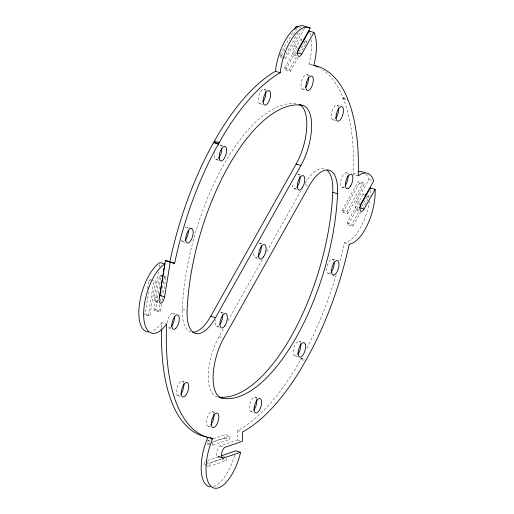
<?xml version="1.0" encoding="UTF-8"?>
<svg xmlns="http://www.w3.org/2000/svg" width="514" height="514" viewBox="0 0 514 514"><rect width="100%" height="100%" fill="white"/><g stroke="black" fill="none" stroke-linecap="round" stroke-linejoin="round"><path stroke-width="0.39" stroke-dasharray="2.57 1.93" d="M161.647 328.176L161.871 322.567L166.671 323.981M358.187 175.884L353.388 174.471L353.459 172.608A193.502 82.33 -73.6 0 0 343.988 100.262L343.281 98.508L342.748 98.572L342.87 97.474L342.163 95.72A193.502 82.33 -73.6 0 0 323.107 70.129M190.977 332.044A39.417 16.769 -73.6 0 1 182.335 309.087L182.515 304.911A152.324 64.809 -73.6 0 1 295.466 103.635L297.452 103.95M220.667 457.306L218.611 456.702A5.712 2.429 -73.6 0 1 216.786 452.172A5.712 2.429 -73.6 0 1 220.358 445.811L237.552 439.907A36.86 15.683 -73.6 0 0 237.674 431.554L237.596 430.597L238.624 430.07A193.502 82.33 -73.6 0 0 297.58 365.133L301.037 358.431L301.609 358.104L305.033 359.113M147.557 288.759L148.931 280.181L150.673 279.59M151.36 279.796L155.472 281.004L149.966 315.3L148.225 315.898L143.425 314.484L145.166 313.887L148.797 291.284M148.225 315.898L153.731 281.595L155.472 281.004M158.004 300.189A5.712 2.429 -73.6 0 1 155.119 301.596A5.712 2.429 -73.6 0 1 154.425 297.24L158.479 271.996M159.244 267.261L159.751 264.106M161.647 304.012L160.522 311.034L158.781 311.632L153.982 310.218L159.494 275.864L161.235 275.266L163.291 275.877M153.982 310.218L155.723 309.621L161.235 275.266M158.781 311.632L160.284 302.258M160.413 301.48L164.294 277.271L166.035 276.68L163.15 294.638M162.276 300.105L162.649 297.76M204.007 465.106L204.572 461.591L206.84 460.814M209.449 444.623L207.393 444.019L207.958 440.504L212.5 438.962M205.382 465.504L208.806 466.513L209.371 463.005L221.476 458.88M212.192 445.432L212.757 441.918L230.156 435.994L229.597 439.509L212.192 445.432L210.136 444.828M211.177 442.734L224.791 438.095L225.357 434.581L230.156 435.994M208.806 466.513L226.211 460.589L226.661 457.781M369.534 200.878A36.86 15.683 -73.6 0 1 344.817 242.698L344.444 242.736L343.146 248.532A193.502 82.33 -73.6 0 1 339.966 261.35M313.72 65.413L308.92 63.999L309.139 63.203A36.86 15.683 -73.6 0 0 311.311 38.91M280.162 54.709L293.353 31.206M283.342 58.275L280.605 57.472L286.035 47.789M293.404 34.656L296.899 28.431L298.949 29.041M298.146 32.62L284.563 56.816L285.398 58.879L284.03 58.474M285.398 58.879L301.3 30.538M296.912 52.73A5.712 2.429 -73.6 0 1 293.096 54.028A5.712 2.429 -73.6 0 1 294.336 46.324L304.975 27.358M298.146 57.446L290.384 71.273L285.585 69.859L284.756 67.797L301.05 38.762L302.418 39.167M285.585 69.859L297.612 48.432M290.384 71.273L289.555 69.21L296.925 56.071M299.251 51.927L305.849 40.176L306.678 42.238L300.857 52.608M217.647 396.834A39.417 16.769 -73.6 0 1 208.311 375.117A39.417 16.769 -73.6 0 1 218.97 336.728L223.275 329.044M227.978 320.672L262.455 259.236M266.766 251.552L300.851 190.816M342.125 210.335L358.419 181.294L363.218 182.708L364.047 184.777L347.753 213.811L342.954 212.398L342.125 210.335L346.924 211.742L347.753 213.811M342.954 212.398L359.247 183.363L358.419 181.294M346.924 211.742L363.218 182.708M358.425 208.896A5.712 2.429 -73.6 0 1 355.283 208.401A5.712 2.429 -73.6 0 1 356.69 201.257L368.872 179.547L368.705 179.02A36.86 15.683 -73.6 0 0 366.167 174.323M360.892 211.684L352.745 226.205L347.946 224.791L347.111 222.729L363.404 193.694L364.779 194.093M347.946 224.791L359.967 203.364M352.745 226.205L351.91 224.136L359.28 211.003M361.612 206.859L368.204 195.102L369.039 197.17L363.218 207.54M170.963 326.955L170.494 327.367A7.556 3.212 -73.6 0 1 167.718 327.135M353.388 174.471L353.793 174.15A36.86 15.683 -73.6 0 1 356.62 172.46M213.252 438.705L225.357 434.581M207.393 444.019L210.419 442.991M218.611 456.702L220.101 456.194M207.598 460.557L221.971 455.667M205.523 464.585L221.412 459.182L226.211 460.589M308.92 63.999L309.807 64.154A193.502 82.33 -73.6 0 1 313.135 65.06M191.015 228.377L186.511 227.072A7.556 3.212 -73.6 0 0 185.181 227.484M181.236 240.115A7.556 3.212 -73.6 0 0 182.406 241.58L182.798 241.67A7.556 3.212 -73.6 0 0 184.597 240.899M299.489 27.377L300.857 27.775M304.622 41.634L306.678 42.238M294.336 46.324L299.135 47.738M293.957 54.992L298.069 56.199M280.458 55.602L282.514 56.206M284.756 67.797L289.555 69.21M307.083 74.697L311.195 75.905M342.87 97.474L346.295 98.482M343.281 98.508L346.025 99.311M342.748 98.572L346.179 99.581M302.463 89.063L305.894 90.072M336.94 105.19L340.364 106.199M264.299 89.25L266.355 89.854M332.956 119.756L335.7 120.565M259.795 103.661L263.913 104.875M346.513 172.82L348.569 173.424M368.872 179.547L372.991 180.755M359.247 183.363L364.047 184.777M220.243 145.038L222.986 145.841M298.358 174.175L300.414 174.779M342.106 187.269L344.162 187.873M366.977 196.566L369.039 197.17M305.059 184.738L307.802 185.541M215.874 159.501L219.986 160.709M356.69 201.257L361.49 202.67M294.143 188.689L297.574 189.698M356.318 209.924L360.43 211.132M347.111 222.729L351.91 224.136M344.444 242.736L349.244 244.15M332.41 259.12L336.522 260.335M259.66 243.135L262.403 243.944M333.914 260.81A7.556 3.212 -73.6 0 0 328.202 263.264A7.556 3.212 -73.6 0 0 328.112 273.577L330.553 274.303M255.445 257.649L258.876 258.658M182.406 241.58L186.518 242.788M163.979 276.076L166.035 276.68M159.494 275.864L164.294 277.271M148.931 280.181L150.306 280.586M220.962 312.094L225.074 313.302M154.425 297.24L157.856 298.248M299.045 341.232L301.108 341.842M182.335 309.087L187.135 310.501M155.459 301.789L158.89 302.797M172.839 313.379L175.582 314.183M216.747 326.602L218.803 327.212M155.723 309.621L160.522 311.034M295.042 355.791L297.786 356.6M301.037 358.431L304.468 359.44M300.793 359.556L305.592 360.969M145.166 313.887L149.966 315.3M218.97 336.728L223.77 338.141M168.727 327.913L170.783 328.517M255.137 397.065L258.568 398.074M182.374 381.086L184.43 381.69M250.98 411.592L253.036 412.196M177.94 395.529L181.365 396.538M212.43 411.65L216.542 412.858M237.596 430.597L241.708 431.811M208.119 426.132L212.231 427.346M237.545 439.958L240.289 440.761M224.791 438.095L229.597 439.509M207.958 440.504L210.701 441.314M220.358 445.811L225.158 447.219M222.658 455.867L224.714 456.471M217.82 456.721L222.62 458.135M205.947 461.99L209.371 463.005M301.05 38.762L301.879 40.824M363.404 193.694L364.24 195.757M279.77 55.403L280.605 57.472M336.182 274.823A193.502 82.33 -73.6 0 1 306.485 349.057M234.654 455.243A36.86 15.683 -73.6 0 1 213.843 486.392M370.369 190.347A36.86 15.683 -73.6 0 1 370.17 195.468M308.22 76.22A7.556 3.212 -73.6 0 0 305.374 74.948L304.905 75.288A7.556 3.212 -73.6 0 0 301.679 81.013L301.249 82.844A7.556 3.212 -73.6 0 0 305.117 88.022M161.871 322.567A36.86 15.683 -73.6 0 1 151.482 331.459M330.746 272.6A7.556 3.212 -73.6 0 1 328.497 273.699M213.818 413.597A7.556 3.212 -73.6 0 0 210.913 411.932A7.556 3.212 -73.6 0 0 207.348 417.484L207.078 418.39A7.556 3.212 -73.6 0 0 207.02 425.039A7.556 3.212 -73.6 0 0 210.335 425.316M338.572 107.561A7.556 3.212 -73.6 0 0 333.329 108.088L332.918 108.852A7.556 3.212 -73.6 0 0 331.389 117.719A7.556 3.212 -73.6 0 0 335.205 118.702M309.762 32.511A36.86 15.683 -73.6 0 1 310.835 36.141M300.677 343.622A7.556 3.212 -73.6 0 0 300.529 342.979L300.33 342.427A7.556 3.212 -73.6 0 0 295.441 344.104A7.556 3.212 -73.6 0 0 293.565 354.05L293.764 354.602A7.556 3.212 -73.6 0 0 297.291 354.756M256.576 398.909A7.556 3.212 -73.6 0 0 252.67 398.234A7.556 3.212 -73.6 0 0 249.348 406.715L249.309 407.557A7.556 3.212 -73.6 0 0 253.209 410.66M305.162 183.177A39.417 16.776 -73.6 0 1 324.27 168.778M167.069 323.081A7.556 3.212 -73.6 0 1 170.14 314.844A7.556 3.212 -73.6 0 1 174.098 314.626M265.629 91.319A7.556 3.212 -73.6 0 0 261.632 90.387A7.556 3.212 -73.6 0 0 258.311 99.318L258.304 100.14A7.556 3.212 -73.6 0 0 261.992 102.98M297.516 174.195A7.556 3.212 -73.6 0 1 299.778 176.058M296.372 187.796A7.556 3.212 -73.6 0 1 292.543 183.761M183.729 383.116A7.556 3.212 -73.6 0 0 178.795 383.502L178.364 384.228A7.556 3.212 -73.6 0 0 176.585 393.499A7.556 3.212 -73.6 0 0 180.613 394.328M186.903 227.162A7.556 3.212 -73.6 0 1 188.066 228.627M219.844 144.961A7.556 3.212 -73.6 0 1 221.618 147.023M218.084 158.723A7.556 3.212 -73.6 0 1 214.903 158.608L214.672 158.106A7.556 3.212 -73.6 0 1 214.659 152.607M218.508 145.43A7.556 3.212 -73.6 0 1 218.97 145.166M220.557 312.043A7.556 3.212 -73.6 0 1 222.382 313.977M218.977 325.715A7.556 3.212 -73.6 0 1 215.154 321.674M215.25 320.787A7.556 3.212 -73.6 0 1 215.411 319.881M344.309 186.518A7.556 3.212 -73.6 0 1 340.576 184.083A7.556 3.212 -73.6 0 1 343.525 174.413A7.556 3.212 -73.6 0 1 347.875 174.831M258.818 243.154A7.556 3.212 -73.6 0 1 261.08 245.017M257.675 256.756A7.556 3.212 -73.6 0 1 253.948 251.828"/><path stroke-width="0.77" d="M326.968 170.16A39.417 16.776 -73.6 0 1 332.744 192.326L332.59 195.873A152.324 64.809 -73.6 0 1 219.639 397.149M222.446 398.247A39.417 16.769 -73.6 0 1 213.111 376.531A39.417 16.769 -73.6 0 1 223.77 338.141L309.177 185.946A39.417 16.776 -73.6 0 1 329.069 170.185A39.417 16.776 -73.6 0 1 337.544 193.733L337.39 197.28A152.324 64.809 -73.6 0 1 224.438 398.562L219.022 397.238M169.793 262.134L170.211 260.084A193.502 82.33 -73.6 0 1 210.361 148.417L217.525 135.651A193.502 82.33 -73.6 0 1 272.516 73.052L275.446 71.324L275.53 70.553A36.86 15.683 -73.6 0 1 305.027 26.477L310.16 28.09L299.135 47.738A5.712 2.429 -73.6 0 0 297.895 55.441A5.712 2.429 -73.6 0 0 301.712 54.143L313.893 32.433L309.094 31.02L297.304 52.03M171.849 262.738L174.593 263.547L175.011 261.491A193.502 82.33 -73.6 0 1 215.16 149.831L222.324 137.065A193.502 82.33 -73.6 0 1 277.316 74.466L280.246 72.731L280.329 71.966A36.86 15.683 -73.6 0 1 309.826 27.891L310.16 28.09M148.829 331.954A36.86 15.683 -73.6 0 1 139.724 302.245A36.86 15.683 -73.6 0 1 159.976 262.545L164.801 263.945L159.231 298.653A5.712 2.429 -73.6 0 0 161.049 303.183A5.712 2.429 -73.6 0 0 164.621 296.816L170.218 262.101A36.86 15.683 -73.6 0 1 174.156 263.226L174.593 263.547M159.134 297.979A5.712 2.429 -73.6 0 0 159.822 295.409L165.418 260.694A36.86 15.683 -73.6 0 1 169.357 261.812M221.598 455.687L235.797 450.849L240.584 452.314A36.86 15.683 -73.6 0 1 212.777 487.593A36.86 15.683 -73.6 0 1 212.764 438.5L210.02 437.69M294.516 29.131L296.064 26.368L298.12 26.972M192.454 332.256A39.417 16.769 -73.6 0 0 210.727 316.251L296.135 164.056A39.417 16.769 -73.6 0 0 298.885 104.329M302.251 105.357L300.266 105.049A152.324 64.809 -73.6 0 0 187.314 306.325L187.135 310.501A39.417 16.769 -73.6 0 0 195.776 333.457A39.417 16.769 -73.6 0 0 215.527 317.665L300.934 165.469A39.417 16.769 -73.6 0 0 311.587 127.08A39.417 16.769 -73.6 0 0 302.251 105.357L299.508 104.554M360.031 206.307L370.292 188.015L375.091 189.428L375.13 190.141A36.86 15.683 -73.6 0 1 349.616 244.111L349.244 244.15L347.946 249.945A193.502 82.33 -73.6 0 1 309.544 353.78L302.38 366.546A193.502 82.33 -73.6 0 1 243.424 431.477L242.396 432.011L242.473 432.961A36.86 15.683 -73.6 0 1 242.351 441.32L225.158 447.219A5.712 2.429 -73.6 0 0 221.585 453.586A5.712 2.429 -73.6 0 0 223.41 458.115L240.597 452.262M313.893 32.433L314.112 32.864A36.86 15.683 -73.6 0 1 313.938 64.616L313.72 65.413L314.607 65.567A193.502 82.33 -73.6 0 1 346.963 97.133L347.67 98.887L347.548 99.986L348.081 99.922L348.788 101.676A193.502 82.33 -73.6 0 1 358.258 174.015L358.187 175.884L358.592 175.563A36.86 15.683 -73.6 0 1 373.505 180.433L373.672 180.96L361.49 202.67A5.712 2.429 -73.6 0 0 360.256 210.367A5.712 2.429 -73.6 0 0 364.066 209.069L375.091 189.428M164.801 263.945L164.776 263.958A36.86 15.683 -73.6 0 0 143.657 315.859A36.86 15.683 -73.6 0 0 166.671 323.981L166.446 329.59A193.502 82.33 -73.6 0 0 210.097 438.044L212.764 438.5M206.628 436.855L205.298 436.63A193.502 82.33 -73.6 0 1 161.621 328.966M297.593 52.929L301.712 54.143M275.446 71.324L280.246 72.731M296.135 164.056L300.934 165.469M214.312 141.221L219.112 142.635M214.068 142.352L218.868 143.766M213.496 142.674L218.296 144.087M365.46 194.298L366.835 194.703M332.744 192.326L337.544 193.733M359.267 207.662L364.066 209.069M165.399 260.694L170.198 262.108M159.822 295.409L164.621 296.816M210.727 316.251L215.527 317.665M221.354 457.511L223.41 458.115M309.094 31.02L309.312 31.45M370.292 188.015L370.331 188.728M313.791 65.278A193.502 82.33 -73.6 0 1 315.731 66.017M316.367 66.287A193.502 82.33 -73.6 0 1 318.256 67.18M210.348 486.854A36.86 15.683 -73.6 0 1 207.964 437.086M358.451 171.798A36.86 15.683 -73.6 0 1 363.437 172.164M364.169 172.563A36.86 15.683 -73.6 0 1 364.869 173.057M338.668 108.274A7.556 3.212 -73.6 0 1 335.674 118.175M256.711 399.564A7.556 3.212 -73.6 0 1 253.678 410.153M213.946 414.265A7.556 3.212 -73.6 0 1 210.804 424.827M299.906 176.72A7.556 3.212 -73.6 0 1 296.841 187.302M265.744 92.012A7.556 3.212 -73.6 0 1 262.924 101.965M188.4 230.69A7.556 3.212 -73.6 0 1 185.066 240.436M334.164 262.153A7.556 3.212 -73.6 0 1 331.215 272.067M308.477 77.55A7.556 3.212 -73.6 0 1 305.579 87.476M183.845 383.804A7.556 3.212 -73.6 0 1 181.076 393.763M300.767 344.335A7.556 3.212 -73.6 0 1 297.76 354.236M174.509 316.573A7.556 3.212 -73.6 0 1 171.432 326.441M221.797 148.456A7.556 3.212 -73.6 0 1 218.553 158.248M222.517 314.639A7.556 3.212 -73.6 0 1 219.902 324.623M348.01 175.692A7.556 3.212 -73.6 0 1 345.466 185.156M261.215 245.679A7.556 3.212 -73.6 0 1 258.144 256.255M263.11 100.731L263.104 101.547A7.556 3.212 -73.6 0 0 268.738 101.753A7.556 3.212 -73.6 0 0 268.841 90.586A7.556 3.212 -73.6 0 0 263.11 100.731M254.147 408.122L254.109 408.971A7.556 3.212 -73.6 0 0 259.519 410.043A7.556 3.212 -73.6 0 0 260.065 398.517A7.556 3.212 -73.6 0 0 254.147 408.122M306.479 82.426L306.235 83.339A7.556 3.212 -73.6 0 0 309.601 89.744A7.556 3.212 -73.6 0 0 312.885 77.267A7.556 3.212 -73.6 0 0 306.479 82.426M212.147 418.891L211.877 419.803A7.556 3.212 -73.6 0 0 214.82 426.993A7.556 3.212 -73.6 0 0 218.508 414.605A7.556 3.212 -73.6 0 0 212.147 418.891M338.128 109.495L337.717 110.266A7.556 3.212 -73.6 0 0 337.891 121.188A7.556 3.212 -73.6 0 0 343.493 110.748A7.556 3.212 -73.6 0 0 338.128 109.495M183.594 384.915L183.164 385.641A7.556 3.212 -73.6 0 0 182.868 396.981A7.556 3.212 -73.6 0 0 188.683 387.068A7.556 3.212 -73.6 0 0 183.594 384.915M175.762 328.369L175.293 328.78A7.556 3.212 -73.6 0 1 172.408 321.481A7.556 3.212 -73.6 0 1 178.821 315.872A7.556 3.212 -73.6 0 1 175.762 328.369M191.703 228.576L191.311 228.486A7.556 3.212 -73.6 0 0 186.319 235.052A7.556 3.212 -73.6 0 0 187.205 242.993L187.597 243.083A7.556 3.212 -73.6 0 0 192.589 236.511A7.556 3.212 -73.6 0 0 191.703 228.576M333.297 275.112L332.911 274.99A7.556 3.212 -73.6 0 1 333.74 263.252A7.556 3.212 -73.6 0 1 338.996 264.89A7.556 3.212 -73.6 0 1 333.297 275.112M219.703 160.021L219.478 159.52A7.556 3.212 -73.6 0 1 222.992 147.088A7.556 3.212 -73.6 0 1 226.115 153.949A7.556 3.212 -73.6 0 1 219.703 160.021M305.329 344.393L305.13 343.84A7.556 3.212 -73.6 0 0 300.24 345.517A7.556 3.212 -73.6 0 0 298.364 355.463L298.563 356.016A7.556 3.212 -73.6 0 0 303.453 354.339A7.556 3.212 -73.6 0 0 305.329 344.393M302.245 187.906A7.556 3.212 -73.6 0 0 303.53 175.749A7.556 3.212 -73.6 0 0 297.375 184.879A7.556 3.212 -73.6 0 0 302.245 187.906M224.856 325.818A7.556 3.212 -73.6 0 0 226.134 313.668A7.556 3.212 -73.6 0 0 219.979 322.798A7.556 3.212 -73.6 0 0 224.856 325.818M263.553 256.865A7.556 3.212 -73.6 0 0 264.832 244.709A7.556 3.212 -73.6 0 0 258.677 253.839A7.556 3.212 -73.6 0 0 263.553 256.865M350.638 185.997A7.556 3.212 -73.6 0 0 351.313 174.233A7.556 3.212 -73.6 0 0 345.376 184.141A7.556 3.212 -73.6 0 0 350.638 185.997"/></g></svg>
